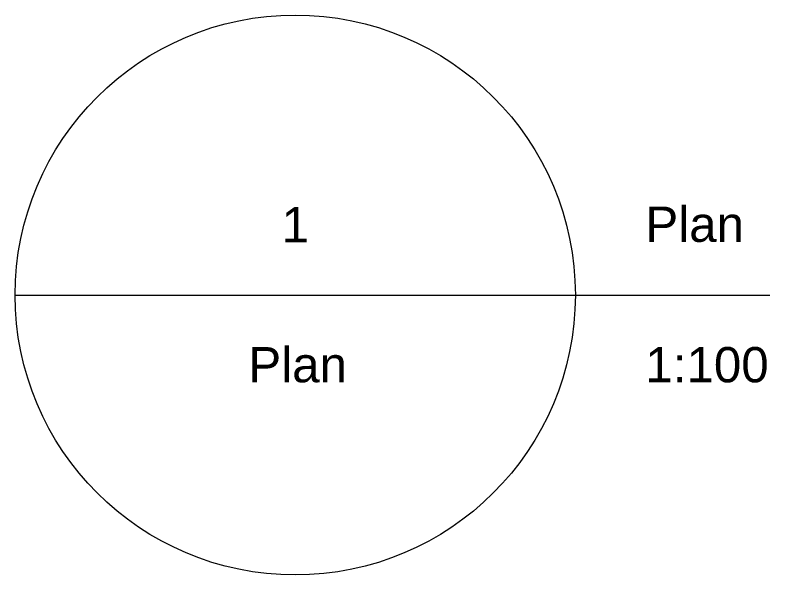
# Paper-space layout 'Plan [Sheet]' of a CAD drawing. Header units: metres. Extents: x 0.4 to 0.4, y -37.7 to 0.3.
# Drawn here: x 0.41249 to 0.43388, y -37.69444 to -37.67857 of the extents above; entities that cross this region are included whole.
import ezdxf

# ---------------------------------------------------------------- set-up
doc = ezdxf.new("R2010")
doc.units = ezdxf.units.M
doc.header["$MEASUREMENT"] = 0
doc.layers.add('01_A_AccesTren_t', color=30, linetype='Continuous', lineweight=0)
doc.styles.add('Style-Arial', font='arial.ttf')

# ---------------------------------------------------------------- blocks, each defined once
blk = doc.blocks.new('DrawingTitleBubble_2')
at = {"layer": '01_A_AccesTren_t'}
blk.add_line((-0.008007, 0), (0.007869, 0), dxfattribs=at)
blk.add_circle((-0.000069, 0), 0.007938, dxfattribs=at)
at = {"layer": '01_A_AccesTren_t', "color": 7, "char_height": 0.001524, "style": 'Style-Arial'}
for s, insert, attachment_point in [('\\H0.656168x;1', (-0.000069, 0.001492), 8), ('\\H0.656168x;Plan', (0, -0.001476), 2)]:
    blk.add_mtext(s, dxfattribs=dict(at, insert=insert, attachment_point=attachment_point))
blk = doc.blocks.new('TitleText_2')
at = {"layer": '01_A_AccesTren_t', "color": 7, "insert": (0, 0.001492), "char_height": 0.001524, "attachment_point": 7, "style": 'Style-Arial'}
blk.add_mtext('\\H0.656168x;Plan', dxfattribs=at)
at = {"layer": '01_A_AccesTren_t', "insert": (0, -0.001476), "char_height": 0.001524, "attachment_point": 1, "style": 'Style-Arial'}
blk.add_mtext('\\H0.656168x;1:100', dxfattribs=at)
blk = doc.blocks.new('*U195')
at = {"layer": '01_A_AccesTren_t'}
blk.add_line((0, 0), (0.013382, 0), dxfattribs=at)
blk.add_blockref('DrawingTitleBubble_2', (0, 0), dxfattribs=at)
at = {"layer": '01_A_AccesTren_t', "color": 7}
blk.add_blockref('TitleText_2', (0.009853, 0), dxfattribs=at)

psp = doc.layouts.new('Plan [Sheet]')

# ---------------------------------------------------------------- block references
at = {"layer": '01_A_AccesTren_t'}
psp.add_blockref('*U195', (0.4205, -37.686505), dxfattribs=at)

doc.saveas('drawing.dxf')
